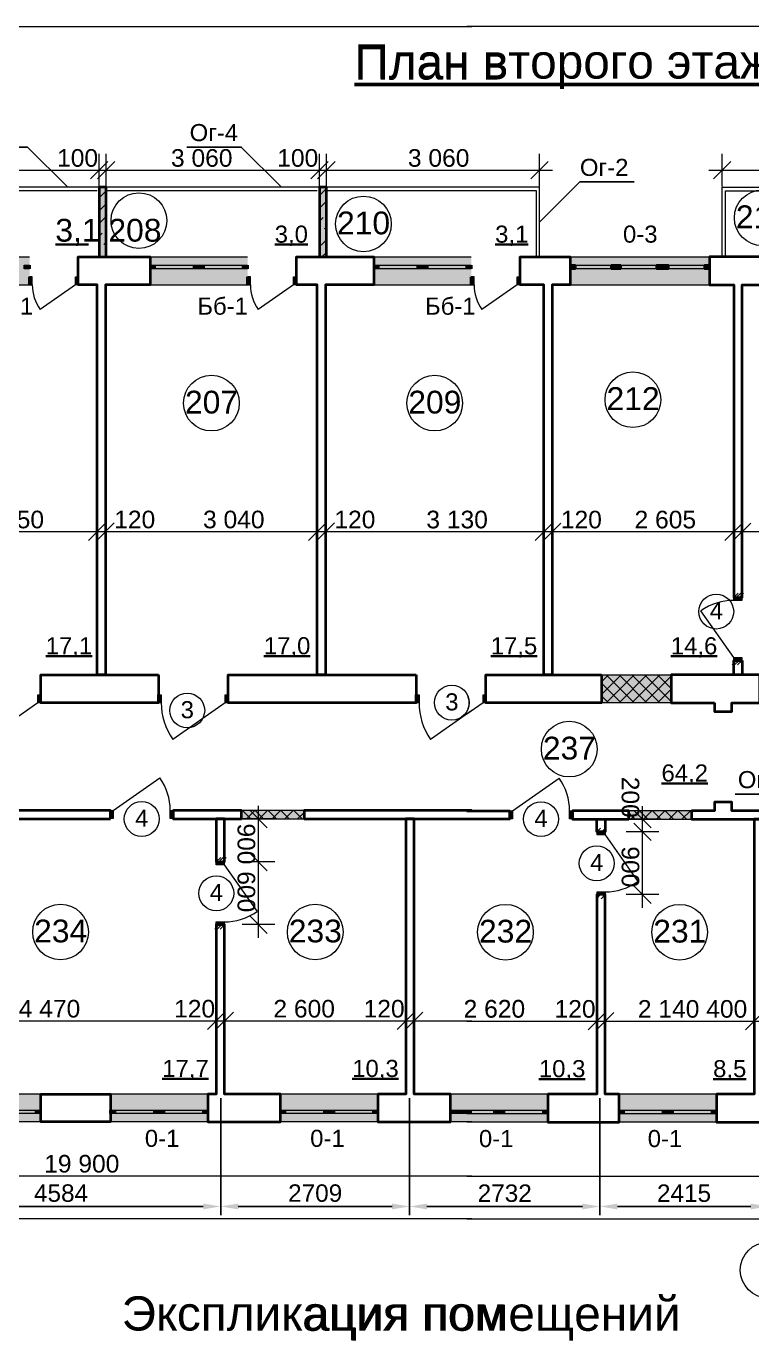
# Model space of a CAD drawing. Header units: millimetres. Extents: x 1372 to 666090, y 1285 to 31551.
# Drawn here: x 164542 to 174953, y 12642 to 31529 of the extents above; entities that cross this region are included whole.
import ezdxf

# ---------------------------------------------------------------- set-up
doc = ezdxf.new("R2010")
doc.units = ezdxf.units.MM
for name, color, linetype in [('!РАЗМЕРЫ СТЕН ДЛЯ РАСЧЕТА', 192, 'Continuous'), ('PDF _(((((ВСЕ И ВСЕ РАЗМЕРЫ И ТД', 7, 'Continuous'), ('PDF _2D-чертеж - Общий', 7, 'Continuous'), ('PDF _Аннотация - Общий', 7, 'Continuous'), ('PDF _Интерьер - Мебель', 7, 'Continuous'), ('PDF _Конструктив - Стены Несущие', 7, 'Continuous'), ('PDF _Размер - Общий', 7, 'Continuous'), ('PDF _Текст', 7, 'Continuous')]:
    doc.layers.add(name, color=color, linetype=linetype)
doc.layers.add('PDF _2D - Общий', color=7, linetype='Continuous', true_color=0x7e7e7e)
doc.styles.add('PDF Arial', font='arial.ttf')
doc.styles.get("Standard").update_dxf_attribs({"font": 'arial.ttf'})
doc.dimstyles.new('ISO-25', dxfattribs={"dimtxt": 2.5, "dimasz": 2.5, "dimexe": 1.25, "dimexo": 0.625, "dimtad": 1, "dimtxsty": 'Standard', "dimcen": 2.5, "dimadec": 0, "dimazin": 0, "dimtfac": 1, "dimtmove": 0, "dimatfit": 3, "dimfxl": 1, "dimarcsym": 0})

# ---------------------------------------------------------------- blocks, each defined once
blk = doc.blocks.new('*D14')
at = {"layer": '!РАЗМЕРЫ СТЕН ДЛЯ РАСЧЕТА', "color": 0, "lineweight": -2, "transparency": 16777216}
for p, q in [((172775, 16141), (172775, 14458)), ((175190, 16141), (175190, 14458)), ((174940, 14583), (173025, 14583))]:
    blk.add_line(p, q, dxfattribs=at)
at = {"layer": '!РАЗМЕРЫ СТЕН ДЛЯ РАСЧЕТА', "color": 0, "transparency": 16777216}
for points in [[(173025, 14625), (173025, 14542), (172775, 14583)], [(174940, 14625), (174940, 14542), (175190, 14583)]]:
    blk.add_solid(points, dxfattribs=at)
at = {"layer": 'Defpoints', "color": 0, "transparency": 16777216}
for p in [(172775, 16204), (175190, 16204), (172775, 14583)]:
    blk.add_point(p, dxfattribs=at)
at = {"layer": '!РАЗМЕРЫ СТЕН ДЛЯ РАСЧЕТА', "color": 0, "transparency": 16777216, "insert": (173982, 14773), "char_height": 250, "attachment_point": 5}
blk.add_mtext('2415', dxfattribs=at)
blk = doc.blocks.new('*D15')
at = {"layer": '!РАЗМЕРЫ СТЕН ДЛЯ РАСЧЕТА', "color": 0, "lineweight": -2, "transparency": 16777216}
for p, q in [((170042, 16141), (170042, 14458)), ((172775, 16141), (172775, 14458)), ((172525, 14583), (170292, 14583))]:
    blk.add_line(p, q, dxfattribs=at)
at = {"layer": '!РАЗМЕРЫ СТЕН ДЛЯ РАСЧЕТА', "color": 0, "transparency": 16777216}
for points in [[(170292, 14625), (170292, 14542), (170042, 14583)], [(172525, 14625), (172525, 14542), (172775, 14583)]]:
    blk.add_solid(points, dxfattribs=at)
at = {"layer": 'Defpoints', "color": 0, "transparency": 16777216}
for p in [(170042, 16204), (172775, 16204), (170042, 14583)]:
    blk.add_point(p, dxfattribs=at)
at = {"layer": '!РАЗМЕРЫ СТЕН ДЛЯ РАСЧЕТА', "color": 0, "transparency": 16777216, "insert": (171409, 14773), "char_height": 250, "attachment_point": 5}
blk.add_mtext('2732', dxfattribs=at)
blk = doc.blocks.new('*D16')
at = {"layer": '!РАЗМЕРЫ СТЕН ДЛЯ РАСЧЕТА', "color": 0, "lineweight": -2, "transparency": 16777216}
for p, q in [((167333, 16141), (167333, 14459)), ((170042, 16141), (170042, 14459)), ((169792, 14584), (167583, 14584))]:
    blk.add_line(p, q, dxfattribs=at)
at = {"layer": '!РАЗМЕРЫ СТЕН ДЛЯ РАСЧЕТА', "color": 0, "transparency": 16777216}
for points in [[(167583, 14625), (167583, 14542), (167333, 14584)], [(169792, 14625), (169792, 14542), (170042, 14584)]]:
    blk.add_solid(points, dxfattribs=at)
at = {"layer": 'Defpoints', "color": 0, "transparency": 16777216}
for p in [(167333, 16204), (170042, 16204), (167333, 14584)]:
    blk.add_point(p, dxfattribs=at)
at = {"layer": '!РАЗМЕРЫ СТЕН ДЛЯ РАСЧЕТА', "color": 0, "transparency": 16777216, "insert": (168688, 14774), "char_height": 250, "attachment_point": 5}
blk.add_mtext('2709', dxfattribs=at)
blk = doc.blocks.new('*D17')
at = {"layer": '!РАЗМЕРЫ СТЕН ДЛЯ РАСЧЕТА', "color": 0, "lineweight": -2, "transparency": 16777216}
for p, q in [((162749, 16141), (162749, 14459)), ((167333, 16141), (167333, 14459)), ((167083, 14584), (162999, 14584))]:
    blk.add_line(p, q, dxfattribs=at)
at = {"layer": '!РАЗМЕРЫ СТЕН ДЛЯ РАСЧЕТА', "color": 0, "transparency": 16777216}
for points in [[(162999, 14625), (162999, 14542), (162749, 14584)], [(167083, 14625), (167083, 14542), (167333, 14584)]]:
    blk.add_solid(points, dxfattribs=at)
at = {"layer": 'Defpoints', "color": 0, "transparency": 16777216}
for p in [(162749, 16204), (167333, 16204), (162749, 14584)]:
    blk.add_point(p, dxfattribs=at)
at = {"layer": '!РАЗМЕРЫ СТЕН ДЛЯ РАСЧЕТА', "color": 0, "transparency": 16777216, "insert": (165041, 14774), "char_height": 250, "attachment_point": 5}
blk.add_mtext('4584', dxfattribs=at)

msp = doc.modelspace()

# ---------------------------------------------------------------- hatches: boundary and pattern name
at = {"layer": 'PDF _Конструктив - Стены Несущие', "true_color": 0xffffff, "transparency": 33554559}
for points in [[(164588.7, 28217.1), (164588.7, 28097.1), (164588.7, 28047.1), (164588.7, 27817.1), (163188.7, 27817.1), (163188.7, 28047.1), (163188.7, 28097.1), (163188.7, 28217.1)], [(167718.7, 28217.1), (167718.7, 28097.1), (167718.7, 28047.1), (167718.7, 27817.1), (166318.7, 27817.1), (166318.7, 28047.1), (166318.7, 28097.1), (166318.7, 28217.1)], [(170928.7, 28217.1), (170928.7, 28097.1), (170928.7, 28047.1), (170928.7, 27817.1), (169528.7, 27817.1), (169528.7, 28047.1), (169528.7, 28097.1), (169528.7, 28217.1)], [(170928.7, 27817), (170862.9, 27817), (170862.9, 28217.1), (170928.7, 28217.1), (170928.7, 28097.1), (170928.7, 28047.1)], [(174349.6, 28217.1), (174349.6, 28097.1), (174349.6, 28047.1), (174349.6, 27817), (172349.1, 27817), (172349.1, 28047.1), (172349.1, 28097.1), (172349.1, 28217.1)], [(163348.7, 15797.1), (163348.7, 15917.1), (163348.7, 15967.1), (163348.7, 16197.1), (164748.7, 16197.1), (164748.7, 15967.1), (164748.7, 15917.1), (164748.7, 15797.1)], [(165748.7, 15797.1), (165748.7, 15917.1), (165748.7, 15967.1), (165748.7, 16197.1), (167148.7, 16197.1), (167148.7, 15967.1), (167148.7, 15917.1), (167148.7, 15797.1)], [(168188.7, 15797.1), (168188.7, 15917.1), (168188.7, 15967.1), (168188.7, 16197.1), (169588.7, 16197.1), (169588.7, 15967.1), (169588.7, 15917.1), (169588.7, 15797.1)], [(172029, 15793.9), (170628.7, 15793.9), (170628.7, 16194.1), (172029, 16194.1), (172029, 15964), (172029, 15913.9)], [(173049.3, 15793.9), (173049.3, 15913.9), (173049.3, 15964), (173049.3, 16194.1), (174449.6, 16194.1), (174449.6, 15964), (174449.6, 15913.9), (174449.6, 15793.9)]]:
    msp.add_hatch(color=7, dxfattribs=at).paths.add_polyline_path(points)

# ---------------------------------------------------------------- linework, layer by layer
at = {"layer": 'PDF _(((((ВСЕ И ВСЕ РАЗМЕРЫ И ТД', "lineweight": 50}
for points in [[(170938.8, 30695.1), (169251.4, 30695.1)], [(183659.3, 30695), (170862.9, 30695)]]:
    msp.add_lwpolyline(points, dxfattribs=at)
at = {"layer": 'PDF _2D - Общий', "color": 7, "lineweight": 35}
for points in [[(164958.9, 28394.4), (165148.6, 28394.4), (165244.6, 28394.4), (165434.3, 28394.4)], [(168107.8, 28394.4), (168297.5, 28394.4), (168393.5, 28394.4), (168583.2, 28394.4)], [(171271, 28394.1), (171460.8, 28394.1), (171556.8, 28394.1), (171746.5, 28394.1)], [(164820.8, 22484.9), (165200.3, 22484.9), (165296.3, 22484.9), (165486, 22484.9)], [(167951.8, 22484.9), (168331.2, 22484.9), (168427.2, 22484.9), (168617, 22484.9)], [(171208.1, 22483.1), (171587.6, 22483.1), (171683.6, 22483.1), (171873.4, 22483.1)], [(173792.3, 22483.1), (174171.9, 22483.1), (174267.9, 22483.1), (174457.7, 22483.1)], [(173658.6, 20657.4), (174038.1, 20657.4), (174134.1, 20657.4), (174323.9, 20657.4)], [(166493.3, 16415.5), (166872.8, 16415.5), (166968.8, 16415.5), (167158.5, 16415.5)], [(169219.8, 16415.5), (169599.2, 16415.5), (169695.2, 16415.5), (169884.9, 16415.5)], [(171899.1, 16412.1), (172278.7, 16412.1), (172374.7, 16412.1), (172564.4, 16412.1)], [(174399.5, 16412.1), (174589.3, 16412.1), (174685.3, 16412.1), (174875.1, 16412.1)]]:
    msp.add_lwpolyline(points, dxfattribs=at)
at = {"layer": 'PDF _2D - Общий', "color": 7, "lineweight": 20}
for points in [[(172799.2, 21933.7), (173081.2, 22215.6)], [(172799.2, 22117.5), (172897.3, 22215.6)], [(173081.3, 21815.5), (172799.2, 22097.5)], [(172865, 21815.5), (173265.1, 22215.6)], [(173265.1, 21815.5), (172865, 22215.6)], [(173048.9, 21815.5), (173449, 22215.6)], [(173449, 21815.5), (173048.9, 22215.6)], [(173232.8, 21815.5), (173632.9, 22215.6)], [(173632.9, 21815.5), (173232.8, 22215.6)], [(173802.7, 21829.7), (173416.7, 22215.6)], [(173416.7, 21815.5), (173802.7, 22201.5)], [(173802.7, 22013.6), (173600.6, 22215.6)], [(173802.7, 22197.4), (173784.5, 22215.6)], [(172897.4, 21815.5), (172799.2, 21913.7)], [(173600.6, 21815.5), (173802.7, 22017.6)], [(173784.4, 21815.5), (173802.7, 21833.8)], [(167628.7, 20258.3), (167637.5, 20267.1)], [(167764.5, 20147.1), (167644.5, 20267.1)], [(167701.3, 20147.1), (167821.3, 20267.1)], [(167948.3, 20147.1), (167828.3, 20267.1)], [(167885.2, 20147.1), (168005.2, 20267.1)], [(168132.2, 20147.1), (168012.2, 20267.1)], [(168069, 20147.1), (168189, 20267.1)], [(168316, 20147.1), (168196, 20267.1)], [(168252.9, 20147.1), (168372.9, 20267.1)], [(168499.8, 20147.1), (168379.8, 20267.1)], [(168436.7, 20147.1), (168528.7, 20239.1)], [(173280.5, 20145.1), (173189.3, 20236.3)], [(173217.4, 20145.1), (173337.4, 20265.1)], [(173464.4, 20145.1), (173344.4, 20265.1)], [(173401.3, 20145.1), (173521.3, 20265.1)], [(173648.3, 20145.1), (173528.3, 20265.1)], [(173585.2, 20145.1), (173705.2, 20265.1)], [(173832.2, 20145.1), (173712.2, 20265.1)], [(173769.1, 20145.1), (173889.1, 20265.1)], [(174016.1, 20145.1), (173896.1, 20265.1)], [(173953, 20145.1), (174073, 20265.1)], [(174089.5, 20255.5), (174080, 20265.1)]]:
    msp.add_lwpolyline(points, dxfattribs=at)
for points in [[(173802.7, 21815.5), (172799.2, 21815.5), (172799.2, 22215.6), (173802.7, 22215.6)], [(167628.7, 20267.1), (167628.7, 20147.1), (168528.7, 20147.1), (168528.7, 20267.1)], [(173189.3, 20265.1), (173189.3, 20145.1), (174089.5, 20145.1), (174089.5, 20265.1)]]:
    msp.add_lwpolyline(points, close=True, dxfattribs=at)
at = {"layer": 'PDF _2D - Общий', "color": 7, "lineweight": 0, "true_color": 0xffffff, "transparency": 33554559}
for points in [[(173802.7, 21815.5), (172799.2, 21815.5), (173802.7, 22215.6), (172799.2, 22215.6)], [(168528.7, 20267.1), (168528.7, 20147.1), (167628.7, 20267.1), (167628.7, 20147.1)], [(174089.5, 20265.1), (174089.5, 20145.1), (173189.3, 20265.1), (173189.3, 20145.1)]]:
    msp.add_solid(points, dxfattribs=at)
at = {"layer": 'PDF _2D-чертеж - Общий', "lineweight": 20}
for points in [[(170913.9, 3128), (152414, 3128), (152414, 31527.8), (170913.9, 31527.8), (170938.8, 31527.8)], [(170862.9, 31528.7), (170914, 31528.7), (210424.1, 31528.7), (210424.1, 3121.4), (170914, 3121.4), (170914, 3092.8)]]:
    msp.add_lwpolyline(points, dxfattribs=at)
at = {"layer": 'PDF _Аннотация - Общий', "lineweight": 20}
for points in [[(170938.8, 29217.1), (156528.8, 29217.1), (156528.8, 28217.1)], [(165558.7, 29167.1), (162508.7, 29167.1)], [(168718.7, 29167.1), (165678.7, 29167.1)], [(170938.8, 29167.1), (168838.7, 29167.1)], [(171909.3, 28217.1), (171909.3, 29217.4), (170862.9, 29217.4)], [(171865.3, 28217.1), (171865.3, 29167.4), (170862.9, 29167.4)], [(174527.9, 28217.1), (174527.9, 29217.4), (178028.5, 29217.4), (178028.5, 28217.1)], [(174577.9, 28217.1), (174577.9, 29167.4), (177978.5, 29167.4), (177978.5, 28217.1)], [(174694.7, 23325.1), (174759, 23389.5)], [(174731, 23325.1), (174795.4, 23389.5)], [(174773.2, 23325.1), (174837.5, 23389.5)], [(174671.9, 22360.6), (174736.2, 22424.9)], [(174708.2, 22360.6), (174772.6, 22424.9)], [(174750.4, 22360.6), (174814.7, 22424.9)], [(172729.2, 19960.9), (172783.8, 20015.6)], [(172801.5, 19961.6), (172855.2, 20015.4)], [(167268.7, 19530.1), (167333, 19594.5)], [(167305, 19530.1), (167369.4, 19594.5)], [(167347.2, 19530.1), (167411.5, 19594.5)], [(172779.9, 19057.7), (172729.2, 19006.9)], [(172849.2, 19060.8), (172791.2, 19002.7)], [(167245.9, 18565.8), (167310.2, 18630.1)], [(167282.2, 18565.8), (167346.6, 18630.1)], [(167324.4, 18565.8), (167388.7, 18630.1)]]:
    msp.add_lwpolyline(points, dxfattribs=at)
msp.add_circle((175189.8, 13670.6), 400.1, dxfattribs=at)
at = {"layer": 'PDF _Интерьер - Мебель', "lineweight": 20}
for centre, radius in [((166158.7, 28738.9), 399.6), ((169380.8, 28690.8), 399.6), ((175104.8, 28779.1), 399.7), ((167198.7, 26117.9), 399.6), ((170403.7, 26117.9), 399.6), ((173249, 26167.4), 399.7), ((172335.1, 21150), 399.8), ((165033.7, 18524.2), 399.6), ((168688.7, 18524.2), 399.6), ((171418.9, 18521.7), 399.7), ((173919.5, 18521.7), 399.7)]:
    msp.add_circle(centre, radius, dxfattribs=at)
at = {"layer": 'PDF _Интерьер - Мебель', "lineweight": 15}
for centre, radius in [((174444.6, 23125.1), 250.1), ((166852.3, 21705.1), 250), ((170649.6, 21817.7), 250.1), ((166198.8, 20147.2), 250), ((171929, 20145.1), 250), ((172729.2, 19510.9), 250), ((167268.8, 19080.2), 250)]:
    msp.add_circle(centre, radius, dxfattribs=at)
msp.add_arc((170649.6, 21816.2), 250, 328.54534, 31.45466, dxfattribs=at)
at = {"layer": 'PDF _Конструктив - Стены Несущие', "lineweight": 25}
for points in [[(165137.3, 29217.1), (164559, 29795.4), (163779.1, 29795.4)], [(168205, 29217.1), (167626.7, 29795.4), (166846.8, 29795.4)], [(171909.3, 28717.3), (172487.7, 29295.7), (173267.9, 29295.7)], [(176414.6, 19276.4), (175495.3, 20505), (174715.1, 20505)]]:
    msp.add_lwpolyline(points, dxfattribs=at)
at = {"layer": 'PDF _Конструктив - Стены Несущие', "lineweight": 40}
for points in [[(165588.7, 29217.1), (165588.7, 28217.1), (165688.7, 28217.1), (165688.7, 29217.1)], [(168748.7, 29217.1), (168748.7, 28217.1), (168848.7, 28217.1), (168848.7, 29217.1)], [(165558.7, 22217.1), (165558.7, 27817.1), (165288.7, 27817.1), (165288.7, 27932.1), (165288.7, 28217.1), (165558.7, 28217.1), (165678.7, 28217.1), (166318.7, 28217.1), (166318.7, 28097.1), (166318.7, 28047.1), (166318.7, 27817.1), (165678.7, 27817.1), (165678.7, 22217.1)], [(168718.7, 22217.1), (168718.7, 27817.1), (168418.7, 27817.1), (168418.7, 27932.1), (168418.7, 28217.1), (168718.7, 28217.1), (168838.7, 28217.1), (169528.7, 28217.1), (169528.7, 28097.1), (169528.7, 28047.1), (169528.7, 27817.1), (168838.7, 27817.1), (168838.7, 22217.1)], [(172089, 22215.6), (171969, 22215.6), (171969, 27817), (171628.9, 27817), (171628.9, 27932.1), (171628.9, 28217.1), (172349.1, 28217.1), (172349.1, 28097.1), (172349.1, 28047.1), (172349.1, 27817), (172089, 27817)], [(174349.6, 28097.1), (174349.6, 28047.1), (174349.6, 27817), (174694.7, 27817), (174694.7, 23325.1), (174809.7, 23325.1), (174814.7, 23325.1), (174814.7, 27817), (175214.8, 27817), (175214.8, 28047.1), (175214.8, 28097.1), (175214.8, 28217.1), (174349.6, 28217.1)], [(174814.7, 22424.9), (174814.7, 22215.6), (174694.7, 22215.6), (174694.7, 22424.9), (174809.7, 22424.9)], [(166438.7, 22217.1), (166438.7, 21932.1), (166438.7, 21817.1), (164748.7, 21817.1), (164748.7, 21932.1), (164748.7, 22217.1)], [(170138.7, 22217.1), (170138.7, 21932.1), (170138.7, 21817.1), (167438.7, 21817.1), (167438.7, 21932.1), (167438.7, 22217.1)], [(172799.2, 22215.6), (172799.2, 21815.5), (171138.8, 21815.5), (171138.8, 21930.5), (171138.8, 22215.6)], [(174419.6, 21815.5), (174419.6, 21690.5), (174669.7, 21690.5), (174669.7, 21815.5), (175069.8, 21815.5), (175069.8, 21930.5), (175069.8, 22215.6), (173799.5, 22215.6), (173799.5, 21815.5)], [(165748.7, 20147.1), (165748.7, 20152.1), (165748.7, 20267.1), (160848.8, 20267.1), (160848.8, 20152.1), (160848.8, 20147.1)], [(167628.7, 20147.1), (167628.7, 20267.1), (166648.7, 20267.1), (166648.7, 20152.1), (166648.7, 20147.1)], [(173189.3, 20145.1), (173189.3, 20265.1), (172379.1, 20265.1), (172379.1, 20150.1), (172379.1, 20145.1)], [(174089.5, 20265.1), (174089.5, 20145.1), (175389.9, 20145.1), (175389.9, 20265.1), (174669.7, 20265.1), (174669.7, 20390.1), (174419.6, 20390.1), (174419.6, 20265.1)], [(167268.7, 20147.1), (167268.7, 19530.1), (167383.7, 19530.1), (167388.7, 19530.1), (167388.7, 20147.1)], [(169588.7, 16197.1), (169588.7, 15967.1), (169588.7, 15917.1), (169588.7, 15797.1), (170628.7, 15797.1), (170628.7, 15917.1), (170628.7, 15967.1), (170628.7, 16197.1), (170108.7, 16197.1), (170108.7, 20147.1), (169988.7, 20147.1), (169988.7, 16197.1)], [(172729.2, 20145.1), (172849.2, 20145.1), (172849.2, 19960.9), (172734.2, 19960.9), (172729.2, 19960.9)], [(174449.6, 16194.1), (174449.6, 15964), (174449.6, 15913.9), (174449.6, 15793.9), (175795.7, 15793.9), (175795.7, 15913.9), (175795.7, 15964), (175795.7, 16194.1), (175389.9, 16194.1), (175389.9, 20145.1), (174989.8, 20145.1), (174989.8, 16194.1)], [(172029, 16194.1), (172029, 15964), (172029, 15913.9), (172029, 15793.9), (173049.3, 15793.9), (173049.3, 15913.9), (173049.3, 15964), (173049.3, 16194.1), (172849.2, 16194.1), (172849.2, 19060.8), (172734.2, 19060.8), (172729.2, 19060.8), (172729.2, 16194.1)], [(167148.7, 15967.1), (167148.7, 15917.1), (167148.7, 15797.1), (168188.7, 15797.1), (168188.7, 15917.1), (168188.7, 15967.1), (168188.7, 16197.1), (167388.7, 16197.1), (167388.7, 18630.1), (167383.7, 18630.1), (167268.7, 18630.1), (167268.7, 16197.1), (167148.7, 16197.1)], [(165748.7, 15917.1), (165748.7, 15797.1), (164748.7, 15797.1), (164748.7, 15917.1), (164748.7, 15967.1), (164748.7, 16197.1), (165748.7, 16197.1), (165748.7, 15967.1)]]:
    msp.add_lwpolyline(points, close=True, dxfattribs=at)
at = {"layer": 'PDF _Конструктив - Стены Несущие', "lineweight": 5}
for points in [[(165588.7, 29065.3), (165688.7, 29165.3)], [(168748.7, 29099.9), (168848.7, 29199.9)], [(165588.7, 28881.5), (165688.7, 28981.5)], [(168748.7, 28916.1), (168848.7, 29016.1)], [(165588.7, 28697.6), (165682.3, 28791.2)], [(168748.7, 28732.2), (168800.6, 28784.2)], [(165588.7, 28513.8), (165632.8, 28557.9)], [(168748.7, 28548.4), (168751.1, 28550.8)], [(168821.8, 28621.5), (168848.7, 28648.4)], [(165654, 28395.2), (165688.7, 28429.9)], [(168772.3, 28388.2), (168848.7, 28464.5)], [(165659.7, 28217.1), (165688.7, 28246.1)], [(168785.1, 28217.1), (168848.7, 28280.7)]]:
    msp.add_lwpolyline(points, dxfattribs=at)
at = {"layer": 'PDF _Конструктив - Стены Несущие', "lineweight": 20}
for points in [[(163188.7, 28217.1), (164588.7, 28217.1)], [(166318.7, 28217.1), (167718.7, 28217.1)], [(169528.7, 28217.1), (170928.7, 28217.1)], [(170862.9, 28217.1), (170928.7, 28217.1)], [(172349.1, 28217.1), (174349.6, 28217.1)], [(164588.7, 28047.1), (164513.7, 28047.1), (164513.7, 28097.1), (164588.7, 28097.1)], [(166318.7, 28097.1), (166393.7, 28097.1), (166393.7, 28047.1), (166318.7, 28047.1)], [(166393.7, 28097.1), (166943.7, 28097.1)], [(166943.7, 28047.1), (166393.7, 28047.1)], [(167093.7, 28097.1), (167643.7, 28097.1)], [(167643.7, 28047.1), (167093.7, 28047.1)], [(167718.7, 28047.1), (167643.7, 28047.1), (167643.7, 28097.1), (167718.7, 28097.1)], [(169528.7, 28097.1), (169603.7, 28097.1), (169603.7, 28047.1), (169528.7, 28047.1)], [(169603.7, 28097.1), (170153.7, 28097.1)], [(170153.7, 28047.1), (169603.7, 28047.1)], [(170303.7, 28097.1), (170853.7, 28097.1)], [(170853.7, 28047.1), (170303.7, 28047.1)], [(170928.7, 28047.1), (170853.7, 28047.1), (170853.7, 28097.1), (170928.7, 28097.1)], [(170862.9, 28097.1), (170928.7, 28097.1)], [(170928.7, 28047.1), (170862.9, 28047.1)], [(172424.1, 28097.1), (172937.2, 28097.1)], [(172937.2, 28047.1), (172424.1, 28047.1)], [(173073.3, 28097.1), (173586.4, 28097.1)], [(173586.4, 28047.1), (173073.3, 28047.1)], [(173761.4, 28097.1), (174274.6, 28097.1)], [(174274.6, 28047.1), (173761.4, 28047.1)], [(163188.7, 27817.1), (164588.7, 27817.1), (164628.7, 27817.1), (164628.7, 27932.1), (164588.7, 27932.1), (164588.7, 27817.1)], [(165248.7, 27817.1), (164740.8, 27461.5)], [(166318.7, 27817.1), (167718.7, 27817.1), (167758.7, 27817.1), (167758.7, 27932.1), (167718.7, 27932.1), (167718.7, 27817.1)], [(168378.7, 27817.1), (167870.8, 27461.5)], [(169528.7, 27817.1), (170928.7, 27817.1), (170938.8, 27817.1)], [(170862.9, 27817), (170928.7, 27817), (170968.7, 27817), (170968.7, 27932.1), (170928.7, 27932.1), (170928.7, 27817)], [(170928.7, 27817.1), (170928.7, 27932.1), (170938.8, 27932.1)], [(171588.9, 27817), (171080.9, 27461.3)], [(172349.1, 27817), (174349.6, 27817)], [(174694.7, 22464.9), (174224.2, 23136.8)], [(164708.7, 21817.1), (163955.1, 21289.4)], [(167398.7, 21817.1), (166645.1, 21289.4)], [(171098.8, 21815.5), (170862.9, 21650.4)], [(170938.8, 21705.1), (170345.1, 21289.4)], [(165788.7, 20267.1), (166460.4, 20737.4)], [(171518.9, 20265.1), (172190.7, 20735.6)], [(172849.2, 19920.9), (173319.7, 19249.1)], [(167383.7, 19490.1), (167854, 18818.4)], [(164748.7, 16197.1), (163348.7, 16197.1)], [(167148.7, 16197.1), (165748.7, 16197.1)], [(169588.7, 16197.1), (168188.7, 16197.1)], [(170938.8, 16197.1), (170628.7, 16197.1)], [(172029, 16194.1), (170862.9, 16194.1)], [(174449.6, 16194.1), (173049.3, 16194.1)], [(164123.7, 15967.1), (164673.7, 15967.1)], [(164673.7, 15917.1), (164123.7, 15917.1)], [(164748.7, 15917.1), (164673.7, 15917.1), (164673.7, 15967.1), (164748.7, 15967.1)], [(165748.7, 15967.1), (165823.7, 15967.1), (165823.7, 15917.1), (165748.7, 15917.1)], [(165823.7, 15967.1), (166373.7, 15967.1)], [(166373.7, 15917.1), (165823.7, 15917.1)], [(166523.7, 15967.1), (167073.7, 15967.1)], [(167073.7, 15917.1), (166523.7, 15917.1)], [(167148.7, 15917.1), (167073.7, 15917.1), (167073.7, 15967.1), (167148.7, 15967.1)], [(168188.7, 15967.1), (168263.7, 15967.1), (168263.7, 15917.1), (168188.7, 15917.1)], [(168263.7, 15967.1), (168813.7, 15967.1)], [(168813.7, 15917.1), (168263.7, 15917.1)], [(168963.7, 15967.1), (169513.7, 15967.1)], [(169513.7, 15917.1), (168963.7, 15917.1)], [(169588.7, 15917.1), (169513.7, 15917.1), (169513.7, 15967.1), (169588.7, 15967.1)], [(170628.7, 15967.1), (170703.7, 15967.1), (170703.7, 15917.1), (170628.7, 15917.1)], [(170703.7, 15967.1), (170938.8, 15967.1)], [(170938.8, 15917.1), (170703.7, 15917.1)], [(170862.9, 15964), (171253.8, 15964)], [(171253.8, 15913.9), (170862.9, 15913.9)], [(171403.8, 15964), (171954, 15964)], [(171954, 15913.9), (171403.8, 15913.9)], [(172029, 15913.9), (171954, 15913.9), (171954, 15964), (172029, 15964)], [(173049.3, 15964), (173124.3, 15964), (173124.3, 15913.9), (173049.3, 15913.9)], [(173124.3, 15964), (173674.4, 15964)], [(173674.4, 15913.9), (173124.3, 15913.9)], [(173824.5, 15964), (174374.6, 15964)], [(174374.6, 15913.9), (173824.5, 15913.9)], [(174449.6, 15913.9), (174374.6, 15913.9), (174374.6, 15964), (174449.6, 15964)], [(164748.7, 15797.1), (163348.7, 15797.1)], [(167148.7, 15797.1), (165748.7, 15797.1)], [(169588.7, 15797.1), (168188.7, 15797.1)], [(170938.8, 15797.1), (170628.7, 15797.1)], [(172029, 15793.9), (170862.9, 15793.9)], [(174449.6, 15793.9), (173049.3, 15793.9)]]:
    msp.add_lwpolyline(points, dxfattribs=at)
at = {"layer": 'PDF _Конструктив - Стены Несущие', "lineweight": 40}
for points in [[(164588.7, 28097.1), (164588.7, 28047.1)], [(166318.7, 28097.1), (166318.7, 28047.1)], [(167718.7, 28097.1), (167718.7, 28047.1)], [(169528.7, 28097.1), (169528.7, 28047.1)], [(170928.7, 28097.1), (170928.7, 28047.1)], [(170928.7, 28097.1), (170928.7, 28047.1)], [(172349.1, 28097.1), (172349.1, 28047.1)], [(174349.6, 28097.1), (174349.6, 28047.1)], [(164588.7, 27817.1), (164588.7, 27932.1)], [(165288.7, 27817.1), (165288.7, 27932.1)], [(167718.7, 27817.1), (167718.7, 27932.1)], [(168418.7, 27817.1), (168418.7, 27932.1)], [(170928.7, 27817), (170928.7, 27932.1)], [(170928.7, 27817.1), (170928.7, 27932.1)], [(171628.9, 27817), (171628.9, 27932.1)], [(174694.7, 23325.1), (174809.7, 23325.1)], [(174694.7, 22424.9), (174809.7, 22424.9)], [(164748.7, 21817.1), (164748.7, 21932.1)], [(166438.7, 21817.1), (166438.7, 21932.1)], [(167438.7, 21817.1), (167438.7, 21932.1)], [(170138.7, 21817.1), (170138.7, 21932.1)], [(171138.8, 21815.5), (171138.8, 21930.5)], [(165748.7, 20267.1), (165748.7, 20152.1)], [(166648.7, 20267.1), (166648.7, 20152.1)], [(170938.8, 20267.1), (168528.7, 20267.1), (168528.7, 20147.1), (170938.8, 20147.1)], [(170862.9, 20265.1), (171478.9, 20265.1), (171478.9, 20150.1), (171478.9, 20145.1), (170862.9, 20145.1)], [(171478.9, 20265.1), (171478.9, 20150.1)], [(172379.1, 20265.1), (172379.1, 20150.1)], [(172849.2, 19960.9), (172734.2, 19960.9)], [(167268.7, 19530.1), (167383.7, 19530.1)], [(172849.2, 19060.8), (172734.2, 19060.8)], [(167268.7, 18630.1), (167383.7, 18630.1)], [(164748.7, 15917.1), (164748.7, 15967.1)], [(165748.7, 15917.1), (165748.7, 15967.1)], [(167148.7, 15917.1), (167148.7, 15967.1)], [(168188.7, 15917.1), (168188.7, 15967.1)], [(169588.7, 15917.1), (169588.7, 15967.1)], [(170628.7, 15917.1), (170628.7, 15967.1)], [(172029, 15913.9), (172029, 15964)], [(173049.3, 15913.9), (173049.3, 15964)], [(174449.6, 15913.9), (174449.6, 15964)]]:
    msp.add_lwpolyline(points, dxfattribs=at)
at = {"layer": 'PDF _Конструктив - Стены Несущие', "lineweight": 20}
for points in [[(167018.7, 28047.1), (166943.7, 28047.1), (166943.7, 28097.1), (167018.7, 28097.1), (167093.7, 28097.1), (167093.7, 28047.1)], [(170228.7, 28047.1), (170153.7, 28047.1), (170153.7, 28097.1), (170228.7, 28097.1), (170303.7, 28097.1), (170303.7, 28047.1)], [(165288.7, 27817.1), (165248.7, 27817.1), (165248.7, 27932.1), (165288.7, 27932.1)], [(168418.7, 27817.1), (168378.7, 27817.1), (168378.7, 27932.1), (168418.7, 27932.1)], [(171628.9, 27817), (171588.9, 27817), (171588.9, 27932.1), (171628.9, 27932.1)], [(174809.7, 23325.1), (174809.7, 23285.1), (174694.7, 23285.1), (174694.7, 23325.1)], [(174694.7, 22424.9), (174694.7, 22464.9), (174809.7, 22464.9), (174809.7, 22424.9)], [(164748.7, 21817.1), (164708.7, 21817.1), (164708.7, 21932.1), (164748.7, 21932.1)], [(166438.7, 21932.1), (166478.7, 21932.1), (166478.7, 21817.1), (166438.7, 21817.1)], [(167438.7, 21817.1), (167398.7, 21817.1), (167398.7, 21932.1), (167438.7, 21932.1)], [(170138.7, 21932.1), (170178.7, 21932.1), (170178.7, 21817.1), (170138.7, 21817.1)], [(171138.8, 21815.5), (171098.8, 21815.5), (171098.8, 21930.5), (171138.8, 21930.5)], [(165748.7, 20267.1), (165788.7, 20267.1), (165788.7, 20152.1), (165748.7, 20152.1)], [(166648.7, 20152.1), (166608.7, 20152.1), (166608.7, 20267.1), (166648.7, 20267.1)], [(171478.9, 20265.1), (171518.9, 20265.1), (171518.9, 20150.1), (171478.9, 20150.1)], [(172379.1, 20150.1), (172339.1, 20150.1), (172339.1, 20265.1), (172379.1, 20265.1)], [(172849.2, 19960.9), (172849.2, 19920.9), (172734.2, 19920.9), (172734.2, 19960.9)], [(167383.7, 19530.1), (167383.7, 19490.1), (167268.7, 19490.1), (167268.7, 19530.1)], [(172734.2, 19060.8), (172734.2, 19100.8), (172849.2, 19100.8), (172849.2, 19060.8)], [(167268.7, 18630.1), (167268.7, 18670.1), (167383.7, 18670.1), (167383.7, 18630.1)], [(166448.7, 15967.1), (166523.7, 15967.1), (166523.7, 15917.1), (166448.7, 15917.1), (166373.7, 15917.1), (166373.7, 15967.1)], [(168888.7, 15967.1), (168963.7, 15967.1), (168963.7, 15917.1), (168888.7, 15917.1), (168813.7, 15917.1), (168813.7, 15967.1)], [(171328.8, 15964), (171403.8, 15964), (171403.8, 15913.9), (171328.8, 15913.9), (171253.8, 15913.9), (171253.8, 15964)], [(173749.4, 15964), (173824.5, 15964), (173824.5, 15913.9), (173749.4, 15913.9), (173674.4, 15913.9), (173674.4, 15964)]]:
    msp.add_lwpolyline(points, close=True, dxfattribs=at)
at = {"layer": 'PDF _Конструктив - Стены Несущие', "lineweight": 35}
for points in [[(172349.1, 28097.1), (172424.1, 28097.1), (172424.1, 28047.1), (172349.1, 28047.1)], [(174349.6, 28047.1), (174274.6, 28047.1), (174274.6, 28097.1), (174349.6, 28097.1)]]:
    msp.add_lwpolyline(points, dxfattribs=at)
for points in [[(173005.2, 28047.1), (172937.2, 28047.1), (172937.2, 28097.1), (173005.2, 28097.1), (173073.3, 28097.1), (173073.3, 28047.1)], [(173673.9, 28047.1), (173586.4, 28047.1), (173586.4, 28097.1), (173673.9, 28097.1), (173761.4, 28097.1), (173761.4, 28047.1)]]:
    msp.add_lwpolyline(points, close=True, dxfattribs=at)
at = {"layer": 'PDF _Конструктив - Стены Несущие', "color": 7, "lineweight": 0, "true_color": 0xffffff}
for centre, radius, start, end in [((165248.6, 27817), 619.9, 179.9922, 215.00001), ((168378.6, 27817), 619.9, 179.9922, 215.00001), ((171588.9, 27817), 620.1, 179.99957, 215.0014), ((174694.7, 22464.9), 820.2, 90.00028, 125.00009), ((167398.8, 21817.2), 920.1, 180.00307, 215.00026), ((171098.8, 21817.2), 920.1, 180.00307, 215.00026), ((165788.8, 20267.1), 819.9, 0.00069, 35.00263), ((171518.8, 20265.1), 820.3, 0.00128, 34.99768), ((172849.3, 19920.7), 819.9, 269.99119, 305.00318), ((167383.7, 19490), 819.9, 270.00069, 305.00263)]:
    msp.add_arc(centre, radius, start, end, dxfattribs=at)
at = {"layer": 'PDF _Конструктив - Стены Несущие', "color": 7, "lineweight": 0, "true_color": 0xffffff, "transparency": 33554559}
for points in [[(165588.7, 29217.1), (165688.7, 29217.1), (165588.7, 28217.1), (165688.7, 28217.1)], [(168748.7, 29217.1), (168848.7, 29217.1), (168748.7, 28217.1), (168848.7, 28217.1)], [(164588.7, 28047.1), (164513.7, 28047.1), (164588.7, 28097.1), (164513.7, 28097.1)], [(166318.7, 28097.1), (166393.7, 28097.1), (166318.7, 28047.1), (166393.7, 28047.1)], [(166393.7, 28097.1), (166943.7, 28097.1), (166393.7, 28047.1), (166943.7, 28047.1)], [(167018.7, 28047.1), (166943.7, 28047.1), (167018.7, 28097.1), (166943.7, 28097.1)], [(167018.7, 28097.1), (167093.7, 28097.1), (167018.7, 28047.1), (167093.7, 28047.1)], [(167093.7, 28097.1), (167643.7, 28097.1), (167093.7, 28047.1), (167643.7, 28047.1)], [(167718.7, 28047.1), (167643.7, 28047.1), (167718.7, 28097.1), (167643.7, 28097.1)], [(169528.7, 28097.1), (169603.7, 28097.1), (169528.7, 28047.1), (169603.7, 28047.1)], [(169603.7, 28097.1), (170153.7, 28097.1), (169603.7, 28047.1), (170153.7, 28047.1)], [(170228.7, 28047.1), (170153.7, 28047.1), (170228.7, 28097.1), (170153.7, 28097.1)], [(170228.7, 28097.1), (170303.7, 28097.1), (170228.7, 28047.1), (170303.7, 28047.1)], [(170303.7, 28097.1), (170853.7, 28097.1), (170303.7, 28047.1), (170853.7, 28047.1)], [(170928.7, 28047.1), (170853.7, 28047.1), (170928.7, 28097.1), (170853.7, 28097.1)], [(170928.7, 28047.1), (170862.9, 28047.1), (170928.7, 28097.1), (170862.9, 28097.1)], [(172349.1, 28097.1), (172424.1, 28097.1), (172349.1, 28047.1), (172424.1, 28047.1)], [(172424.1, 28097.1), (172937.2, 28097.1), (172424.1, 28047.1), (172937.2, 28047.1)], [(173005.2, 28047.1), (172937.2, 28047.1), (173005.2, 28097.1), (172937.2, 28097.1)], [(173005.2, 28097.1), (173073.3, 28097.1), (173005.2, 28047.1), (173073.3, 28047.1)], [(173073.3, 28097.1), (173586.4, 28097.1), (173073.3, 28047.1), (173586.4, 28047.1)], [(173673.9, 28047.1), (173586.4, 28047.1), (173673.9, 28097.1), (173586.4, 28097.1)], [(173673.9, 28097.1), (173761.4, 28097.1), (173673.9, 28047.1), (173761.4, 28047.1)], [(173761.4, 28097.1), (174274.6, 28097.1), (173761.4, 28047.1), (174274.6, 28047.1)], [(174349.6, 28047.1), (174274.6, 28047.1), (174349.6, 28097.1), (174274.6, 28097.1)], [(164588.7, 27932.1), (164628.7, 27932.1), (164588.7, 27817.1), (164628.7, 27817.1)], [(165288.7, 27817.1), (165248.7, 27817.1), (165288.7, 27932.1), (165248.7, 27932.1)], [(167718.7, 27932.1), (167758.7, 27932.1), (167718.7, 27817.1), (167758.7, 27817.1)], [(168418.7, 27817.1), (168378.7, 27817.1), (168418.7, 27932.1), (168378.7, 27932.1)], [(170928.7, 27932.1), (170968.7, 27932.1), (170928.7, 27817), (170968.7, 27817)], [(170928.7, 27817.1), (170928.7, 27932.1), (170938.8, 27817.1), (170938.8, 27932.1)], [(171628.9, 27817), (171588.9, 27817), (171628.9, 27932.1), (171588.9, 27932.1)], [(174809.7, 23325.1), (174809.7, 23285.1), (174694.7, 23325.1), (174694.7, 23285.1)], [(174694.7, 22424.9), (174694.7, 22464.9), (174809.7, 22424.9), (174809.7, 22464.9)], [(164748.7, 21817.1), (164708.7, 21817.1), (164748.7, 21932.1), (164708.7, 21932.1)], [(166438.7, 21932.1), (166478.7, 21932.1), (166438.7, 21817.1), (166478.7, 21817.1)], [(167438.7, 21817.1), (167398.7, 21817.1), (167438.7, 21932.1), (167398.7, 21932.1)], [(170138.7, 21932.1), (170178.7, 21932.1), (170138.7, 21817.1), (170178.7, 21817.1)], [(171138.8, 21815.5), (171098.8, 21815.5), (171138.8, 21930.5), (171098.8, 21930.5)], [(165748.7, 20267.1), (165788.7, 20267.1), (165748.7, 20152.1), (165788.7, 20152.1)], [(166648.7, 20152.1), (166608.7, 20152.1), (166648.7, 20267.1), (166608.7, 20267.1)], [(171478.9, 20265.1), (171518.9, 20265.1), (171478.9, 20150.1), (171518.9, 20150.1)], [(172379.1, 20150.1), (172339.1, 20150.1), (172379.1, 20265.1), (172339.1, 20265.1)], [(172849.2, 19960.9), (172849.2, 19920.9), (172734.2, 19960.9), (172734.2, 19920.9)], [(167383.7, 19530.1), (167383.7, 19490.1), (167268.7, 19530.1), (167268.7, 19490.1)], [(172734.2, 19060.8), (172734.2, 19100.8), (172849.2, 19060.8), (172849.2, 19100.8)], [(167268.7, 18630.1), (167268.7, 18670.1), (167383.7, 18630.1), (167383.7, 18670.1)], [(164673.7, 15917.1), (164123.7, 15917.1), (164673.7, 15967.1), (164123.7, 15967.1)], [(164748.7, 15917.1), (164673.7, 15917.1), (164748.7, 15967.1), (164673.7, 15967.1)], [(165748.7, 15967.1), (165823.7, 15967.1), (165748.7, 15917.1), (165823.7, 15917.1)], [(166373.7, 15917.1), (165823.7, 15917.1), (166373.7, 15967.1), (165823.7, 15967.1)], [(166448.7, 15917.1), (166373.7, 15917.1), (166448.7, 15967.1), (166373.7, 15967.1)], [(166448.7, 15967.1), (166523.7, 15967.1), (166448.7, 15917.1), (166523.7, 15917.1)], [(167073.7, 15917.1), (166523.7, 15917.1), (167073.7, 15967.1), (166523.7, 15967.1)], [(167148.7, 15917.1), (167073.7, 15917.1), (167148.7, 15967.1), (167073.7, 15967.1)], [(168188.7, 15967.1), (168263.7, 15967.1), (168188.7, 15917.1), (168263.7, 15917.1)], [(168813.7, 15917.1), (168263.7, 15917.1), (168813.7, 15967.1), (168263.7, 15967.1)], [(168888.7, 15917.1), (168813.7, 15917.1), (168888.7, 15967.1), (168813.7, 15967.1)], [(168888.7, 15967.1), (168963.7, 15967.1), (168888.7, 15917.1), (168963.7, 15917.1)], [(169513.7, 15917.1), (168963.7, 15917.1), (169513.7, 15967.1), (168963.7, 15967.1)], [(169588.7, 15917.1), (169513.7, 15917.1), (169588.7, 15967.1), (169513.7, 15967.1)], [(170628.7, 15967.1), (170703.7, 15967.1), (170628.7, 15917.1), (170703.7, 15917.1)], [(170938.8, 15917.1), (170703.7, 15917.1), (170938.8, 15967.1), (170703.7, 15967.1)], [(171253.8, 15913.9), (170862.9, 15913.9), (171253.8, 15964), (170862.9, 15964)], [(171328.8, 15913.9), (171253.8, 15913.9), (171328.8, 15964), (171253.8, 15964)], [(171328.8, 15964), (171403.8, 15964), (171328.8, 15913.9), (171403.8, 15913.9)], [(171954, 15913.9), (171403.8, 15913.9), (171954, 15964), (171403.8, 15964)], [(172029, 15913.9), (171954, 15913.9), (172029, 15964), (171954, 15964)], [(173049.3, 15964), (173124.3, 15964), (173049.3, 15913.9), (173124.3, 15913.9)], [(173674.4, 15913.9), (173124.3, 15913.9), (173674.4, 15964), (173124.3, 15964)], [(173749.4, 15913.9), (173674.4, 15913.9), (173749.4, 15964), (173674.4, 15964)], [(173749.4, 15964), (173824.5, 15964), (173749.4, 15913.9), (173824.5, 15913.9)], [(174374.6, 15913.9), (173824.5, 15913.9), (174374.6, 15964), (173824.5, 15964)], [(174449.6, 15913.9), (174374.6, 15913.9), (174449.6, 15964), (174374.6, 15964)]]:
    msp.add_solid(points, dxfattribs=at)
at = {"layer": 'PDF _Размер - Общий', "lineweight": 20}
for points in [[(165588.7, 29229), (165588.7, 29697.7)], [(165688.7, 29229), (165688.7, 29697.7)], [(168748.7, 29229), (168748.7, 29697.7)], [(168848.7, 29229), (168848.7, 29697.7)], [(171909.3, 29229.3), (171909.3, 29698.1)], [(174527.9, 29229.3), (174527.9, 29698.1)], [(156341.3, 29463.3), (156528.8, 29463.3), (159269.1, 29463.3), (159369.1, 29463.3), (162428.7, 29463.3), (162528.7, 29463.3), (165588.7, 29463.3), (165688.7, 29463.3), (168748.7, 29463.3), (168848.7, 29463.3), (170938.8, 29463.3)], [(165463.7, 29338.3), (165713.7, 29588.3)], [(165813.7, 29588.3), (165563.7, 29338.3)], [(168623.7, 29338.3), (168873.7, 29588.3)], [(168973.7, 29588.3), (168723.7, 29338.3)], [(170862.9, 29463.7), (171909.3, 29463.7), (172096.8, 29463.7)], [(171784.3, 29338.7), (172034.3, 29588.7)], [(174340.3, 29463.7), (174527.9, 29463.7), (178028.5, 29463.7), (178216.1, 29463.7)], [(174652.9, 29588.7), (174402.9, 29338.7)], [(165433.7, 24147.1), (165683.7, 24397.1)], [(165803.7, 24397.1), (165553.7, 24147.1)], [(165558.7, 24506.5), (165558.7, 24037.7)], [(165678.7, 24506.5), (165678.7, 24037.7)], [(168593.7, 24147.1), (168843.7, 24397.1)], [(168963.7, 24397.1), (168713.7, 24147.1)], [(168718.7, 24506.5), (168718.7, 24037.7)], [(168838.7, 24506.5), (168838.7, 24037.7)], [(171844, 24146.1), (172094, 24396.2)], [(172214, 24396.2), (171964, 24146.1)], [(171969, 24505.6), (171969, 24036.7)], [(172089, 24505.6), (172089, 24036.7)], [(174569.7, 24146.1), (174819.7, 24396.2)], [(174939.7, 24396.2), (174689.7, 24146.1)], [(174694.7, 24505.6), (174694.7, 24036.7)], [(174814.7, 24505.6), (174814.7, 24036.7)], [(170938.8, 24272.1), (168838.7, 24272.1), (168718.7, 24272.1), (165678.7, 24272.1), (165558.7, 24272.1), (162508.7, 24272.1), (162388.7, 24272.1), (159388.7, 24272.1), (159268.8, 24272.1), (155688.8, 24272.1), (155288.8, 24272.1), (155101.3, 24272.1)], [(197813.1, 24271.1), (197625.5, 24271.1), (197225.5, 24271.1), (193384.5, 24271.1), (193264.4, 24271.1), (190238.7, 24271.1), (190118.6, 24271.1), (187077.8, 24271.1), (186957.8, 24271.1), (183907, 24271.1), (183787, 24271.1), (180736.2, 24271.1), (180616.2, 24271.1), (177935.5, 24271.1), (177815.5, 24271.1), (174814.7, 24271.1), (174694.7, 24271.1), (172089, 24271.1), (171969, 24271.1), (170862.9, 24271.1)], [(167268.7, 17013.6), (167268.7, 17482.4)], [(167388.7, 17013.6), (167388.7, 17482.4)], [(169988.7, 17013.6), (169988.7, 17482.4)], [(170108.7, 17013.6), (170108.7, 17482.4)], [(172729.2, 17010.8), (172729.2, 17479.6)], [(172849.2, 17010.8), (172849.2, 17479.6)], [(155101.3, 17248), (155288.8, 17248), (155688.8, 17248), (156888.8, 17248), (156988.8, 17248), (158288.8, 17248), (158408.8, 17248), (162678.7, 17248), (162798.7, 17248), (167268.7, 17248), (167388.7, 17248), (169988.7, 17248), (170108.7, 17248), (170938.8, 17248)], [(167143.7, 17123), (167393.7, 17373)], [(167513.7, 17373), (167263.7, 17123)], [(169863.7, 17123), (170113.7, 17373)], [(170233.7, 17373), (169983.7, 17123)], [(170862.9, 17245.2), (172729.2, 17245.2), (172849.2, 17245.2), (174989.8, 17245.2), (175389.9, 17245.2), (177670.4, 17245.2), (178070.5, 17245.2), (180491.1, 17245.2), (180611.3, 17245.2), (183211.9, 17245.2), (183331.9, 17245.2), (185402.4, 17245.2), (185522.4, 17245.2), (190023.6, 17245.2), (190143.7, 17245.2), (194474.7, 17245.2), (194594.8, 17245.2), (195895.2, 17245.2), (195995.2, 17245.2), (197225.5, 17245.2), (197625.5, 17245.2), (197813.1, 17245.2)], [(172604.1, 17120.2), (172854.2, 17370.2)], [(172974.2, 17370.2), (172724.2, 17120.2)], [(175114.8, 17370.2), (174864.7, 17120.2)], [(155101.3, 15021.9), (155288.8, 15021.9), (170938.8, 15021.9)], [(170862.9, 15018.5), (175189.8, 15018.5), (177870.5, 15018.5), (197625.5, 15018.5), (197813.1, 15018.5)], [(170938.8, 14404.1), (155288.8, 14404.1), (155101.3, 14404.1)], [(197813.1, 14400.6), (197625.5, 14400.6), (170862.9, 14400.6)]]:
    msp.add_lwpolyline(points, dxfattribs=at)
at = {"layer": 'PDF _Размер - Общий', "lineweight": 5}
for points in [[(167998.8, 20022.1), (167748.8, 20272.1)], [(167873.8, 18442.6), (167873.8, 18630.1), (167873.8, 19530.1), (167873.8, 20147.1), (167873.8, 20334.6)], [(173261.8, 20270.1), (173511.9, 20020)], [(173386.9, 18873.2), (173386.9, 19060.8), (173386.9, 19960.9), (173386.9, 20145.1), (173386.9, 20332.6)], [(168108.2, 20147.1), (167639.4, 20147.1)], [(173621.3, 20145.1), (173152.4, 20145.1)], [(173511.9, 19836), (173261.8, 20086)], [(173621.3, 19960.9), (173152.4, 19960.9)], [(167748.8, 19655.1), (167998.8, 19405.1)], [(168108.2, 19530.1), (167639.4, 19530.1)], [(173261.8, 19185.8), (173511.9, 18935.7)], [(173621.3, 19060.8), (173152.4, 19060.8)], [(167748.8, 18755.1), (167998.8, 18505.1)], [(168108.2, 18630.1), (167639.4, 18630.1)]]:
    msp.add_lwpolyline(points, dxfattribs=at)

# ---------------------------------------------------------------- texts
at = {"layer": 'PDF _Текст', "attachment_point": 7, "style": 'PDF Arial'}
for s, insert, char_height in [('План второго этажа после перепланировки', (169251, 30629.8), 490.974), ('План в', (169251.4, 30757.4), 490.85), ('Ог-4', (166886.2, 29876.6), 245.42), ('100', (164983.7, 29508.8), 252.64), ('3 060', (166618.7, 29508.8), 252.64), ('100', (168143.7, 29508.8), 252.64), ('3 060', (170018.9, 29508.8), 252.64), ('Ог-2', (172487.7, 29377), 245.49), ('213', (174725.7, 28625.6), 326.99), ('3,1 208', (164958.9, 28376.2), 326.9), ('210', (169001.8, 28537.3), 326.9), ('3,0', (168107.8, 28376.2), 245.42), ('3,1', (171271, 28376.3), 245.49), ('0-3', (173106.5, 28418.7), 245.49), ('Бб-1', (163915.8, 27384.9), 245.42), ('Бб-1', (166996.7, 27384.9), 245.42), ('Бб-1', (170264.7, 27384.7), 245.49), ('Бб-1', (170264.8, 27384.9), 245.42), ('207', (166819.7, 25964.4), 326.9), ('209', (170024.7, 25964.4), 326.9), ('212', (172869.8, 26019.9), 326.99), ('3 050', (163913.7, 24317.5), 252.64), ('120', (165803.7, 24317.5), 252.64), ('3 040', (167078.7, 24317.5), 252.64), ('120', (168963.7, 24317.5), 252.64), ('3 130', (170283.6, 24316.5), 252.71), ('3 130', (170283.7, 24317.5), 252.64), ('120', (172214, 24316.5), 252.71), ('2 605', (173271.8, 24316.5), 252.71), ('4', (174349.7, 23014.3), 245.5), ('17,1', (164820.8, 22466.7), 245.42), ('17,0', (167951.8, 22466.7), 245.42), ('17,5', (171208.1, 22465.2), 245.49), ('14,6', (173792.3, 22465.2), 245.49), ('3', (170554.8, 21702.6), 245.4), ('3', (166757.5, 21589.9), 245.4), ('237', (171956, 20996.6), 326.99), ('64,2', (173658.6, 20639.5), 245.49), ('Ог-5', (174754.5, 20586.3), 245.49), ('4', (166103.9, 20036.4), 245.4), ('4', (171834.1, 20034.3), 245.5), ('4', (172634.3, 19400.1), 245.5), ('4', (167173.9, 18969.5), 245.4), ('234', (164654.7, 18370.8), 326.9), ('233', (168309.7, 18370.8), 326.9), ('232', (171039.7, 18368.2), 326.99), ('231', (173540.3, 18368.2), 326.99), ('4 470', (164433.7, 17293.4), 252.64), ('120', (166663.7, 17293.4), 252.64), ('2 600', (168088.7, 17293.4), 252.64), ('120', (169383.7, 17293.4), 252.64), ('2 620', (170818.7, 17290.6), 252.71), ('2 620', (170818.7, 17293.4), 252.64), ('120', (172124, 17290.6), 252.71), ('2 140 400', (173319.3, 17290.6), 252.71), ('17,7', (166493.3, 16397.3), 245.42), ('10,3', (169219.8, 16397.3), 245.42), ('10,3', (171899.1, 16394.2), 245.49), ('8,5', (174399.5, 16394.2), 245.49), ('0-1', (166243.4, 15436.1), 245.42), ('0-1', (168616.3, 15436.1), 245.42), ('0-1', (171038.5, 15432.8), 245.49), ('0-1', (173461.4, 15432.8), 245.49), ('19 900', (164798.7, 15067.4), 252.64), ('Экспликация пом', (165910.5, 12660.1), 490.848), ('ация помещений', (168517.1, 12656), 490.974)]:
    msp.add_mtext(s, dxfattribs=dict(at, insert=insert, char_height=char_height))
at = {"layer": 'PDF _Текст', "attachment_point": 7, "rotation": 270, "style": 'PDF Arial'}
for s, insert, char_height in [('200', (173083.4, 20753.6), 252.71), ('900 600', (167570.4, 20083.1), 252.64), ('900', (173083.4, 19754.3), 252.71)]:
    msp.add_mtext(s, dxfattribs=dict(at, insert=insert, char_height=char_height))

# ---------------------------------------------------------------- dimensions: what is measured, and where the dimension line sits
at = {"layer": '!РАЗМЕРЫ СТЕН ДЛЯ РАСЧЕТА'}
for base, p1, p2, picture, middle in [((162749.2, 14583.6), (167333, 16203.8), (162749.2, 16203.8), '*D17', (165041.1, 14773.7)), ((167332.9599, 14583.6053), (170042.456, 16203.8429), (167332.9599, 16203.8429), '*D16', (168687.708, 14773.7485)), ((170042.5, 14583.2), (172774.9, 16203.8), (170042.5, 16203.8), '*D15', (171408.7, 14773.4)), ((172774.9, 14583.2), (175189.8, 16203.8), (172774.9, 16203.8), '*D14', (173982.3, 14773.3))]:
    dim = msp.add_linear_dim(base=base, p1=p1, p2=p2, dimstyle='ISO-25', override={"dimscale": 100, "dimdec": 0}, dxfattribs=at)
    dim.commit()
    dim.dimension.update_dxf_attribs({"geometry": picture, "text_midpoint": middle})

doc.saveas('drawing.dxf')
